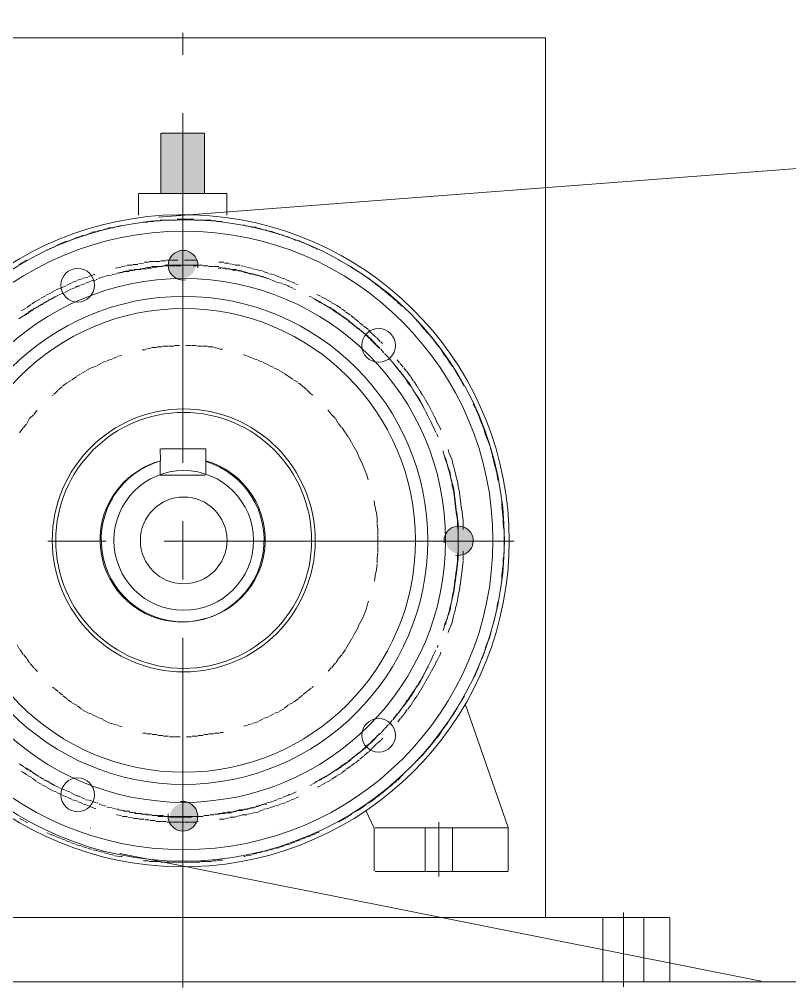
# Model space of a CAD drawing. Header units: millimetres. Extents: x 163705 to 1616509, y 81827 to 302547.
# Drawn here: x 1445490 to 1445910, y 143370 to 143897 of the extents above; entities that cross this region are included whole.
import ezdxf

# ---------------------------------------------------------------- set-up
doc = ezdxf.new("R2010")
doc.units = ezdxf.units.MM
doc.header["$LTSCALE"] = 10
doc.linetypes.add('CENTER2', pattern=[28.575, 19.05, -3.175, 3.175, -3.175])
doc.layers.add('1-中心线', color=1, linetype='CENTER2', lineweight=0)
doc.layers.add('1-设备轮廓', color=2, linetype='Continuous', lineweight=18)

# ---------------------------------------------------------------- blocks, each defined once
blk = doc.blocks.new('2PG64对辊机-侧视图')
for points in [[(2965.1, 742.59), (2965.1, 775.38), (2953.39, 775.38), (2953.39, 742.59), (2965.1, 742.59), (2977.2, 742.59), (2977.2, 775.38), (2965.1, 775.38), (2953.39, 775.38), (2953.39, 742.59)], [(2973.3, 703.55), (2973.3, 704.72), (2972.51, 706.68), (2971.34, 708.63), (2969.39, 710.19), (2967.44, 710.97), (2965.1, 711.36), (2963.14, 710.97), (2961.2, 710.19), (2959.24, 708.63), (2958.07, 706.68), (2957.29, 704.72), (2957.29, 703.55), (2958.46, 703.55), (2958.46, 701.61), (2959.24, 700.04), (2960.41, 698.48), (2961.97, 697.31), (2963.54, 696.53), (2965.1, 696.53), (2965.1, 695.36), (2967.44, 695.75), (2969.39, 696.53), (2970.95, 697.7), (2972.12, 699.26), (2972.9, 701.21)], [(2815.21, 561.48), (2814.04, 561.09), (2811.7, 560.7), (2809.75, 559.13), (2808.58, 557.57), (2807.41, 555.62), (2807.41, 553.28), (2807.41, 550.94), (2808.58, 548.99), (2809.75, 547.42), (2811.7, 546.25), (2814.04, 545.48), (2815.21, 545.48), (2815.21, 546.25), (2817.17, 546.65), (2818.72, 547.42), (2820.28, 548.59), (2821.07, 549.76), (2821.85, 551.72), (2822.24, 553.28), (2823.41, 553.28), (2823.02, 555.23), (2822.24, 557.19), (2821.07, 559.13), (2819.11, 560.3), (2817.17, 561.09)], [(2957.29, 403.4), (2957.29, 401.83), (2958.07, 399.89), (2959.24, 397.93), (2961.2, 396.37), (2963.14, 395.59), (2965.1, 395.2), (2967.44, 395.59), (2969.39, 396.37), (2971.34, 397.93), (2972.51, 399.89), (2973.3, 401.83), (2973.3, 403.4), (2972.12, 403.4), (2972.12, 404.96), (2971.34, 406.91), (2970.17, 408.08), (2968.61, 409.25), (2967.04, 410.03), (2965.1, 410.03), (2965.1, 411.2), (2963.14, 411.2), (2961.2, 410.03), (2959.63, 408.86), (2958.46, 407.3), (2957.68, 405.35)]]:
    blk.add_hatch(color=256).paths.add_polyline_path(points)
for points in [[(1565.2, 837.24), (2978.56, 729.51)], [(3162.8, 827.09), (2767.78, 827.09), (2767.78, 348.56)], [(2953.58, 742.78), (2953.58, 775.18), (2977, 775.18)], [(2977.39, 775.18), (2977.39, 742.78)], [(2989.1, 742.39), (2941.48, 742.39), (2941.48, 730.68)], [(2989.49, 742.39), (2989.49, 730.68)], [(2952.8, 727.95), (2950.07, 727.95)], [(2955.92, 727.95), (2953.19, 727.95)], [(2959.05, 727.95), (2956.31, 727.95)], [(2962.17, 728.34), (2959.44, 728.34)], [(2965.29, 728.34), (2962.56, 728.34)], [(2968.42, 728.34), (2965.68, 728.34)], [(2971.54, 727.95), (2968.8, 727.95)], [(2974.66, 727.95), (2971.93, 727.95)], [(2977.78, 727.95), (2975.05, 727.95)], [(2922.36, 722.88), (2919.61, 722.48)], [(2925.09, 723.66), (2922.73, 723.25)], [(2928.21, 724.05), (2925.47, 724.04)], [(2931.34, 724.83), (2928.59, 724.42)], [(2932.5, 725.22), (2931.7, 725.2)], [(2943.82, 726.78), (2943.82, 726.78)], [(2946.95, 727.17), (2944.21, 727.17)], [(2949.68, 727.56), (2947.33, 727.56)], [(2980.9, 727.56), (2978.17, 727.56)], [(2984.03, 727.17), (2981.29, 727.18)], [(2987.15, 726.78), (2984.42, 726.78)], [(2987.54, 726.78), (2987.54, 726.78)], [(2999.64, 724.83), (2998.84, 724.85)], [(3002.76, 724.05), (3000.02, 724.45)], [(3005.89, 723.66), (3003.15, 723.66)], [(3008.62, 722.88), (3006.26, 723.28)], [(3011.74, 722.1), (3009, 722.5)], [(2907.13, 718.2), (2904.76, 717.38)], [(2910.26, 719.37), (2907.5, 718.56)], [(2912.99, 720.14), (2910.63, 719.74)], [(2916.11, 721.31), (2913.35, 720.51)], [(2919.23, 722.1), (2916.49, 721.69)], [(3014.87, 721.31), (3012.12, 721.72)], [(3017.6, 720.14), (3015.22, 720.95)], [(3020.71, 719.37), (3017.98, 719.77)], [(3023.84, 718.2), (3021.08, 719)], [(3026.57, 717.02), (3024.2, 717.84)], [(2892.69, 712.34), (2891.48, 711.91)], [(2895.42, 713.51), (2893.05, 712.7)], [(2898.55, 715.07), (2895.77, 713.86)], [(2901.28, 716.24), (2898.91, 715.43)], [(2904.4, 717.02), (2901.66, 716.62)], [(3029.7, 716.24), (3026.95, 716.64)], [(3032.43, 715.07), (3030.05, 715.88)], [(3035.16, 713.51), (3032.76, 714.73)], [(3038.28, 712.34), (3035.52, 713.14)], [(3039.84, 711.56), (3038.63, 711.99)], [(2873.56, 702.19), (2871.15, 700.56)], [(2876.3, 703.75), (2873.9, 702.53)], [(2879.03, 705.31), (2876.64, 704.09)], [(2880.98, 706.48), (2879.36, 705.64)], [(2927.43, 701.41), (2924.68, 701.01)], [(2930.55, 702.19), (2927.81, 701.79)], [(2933.67, 702.97), (2930.93, 702.57)], [(2936.8, 703.36), (2934.06, 703.36)], [(2939.92, 704.14), (2937.18, 703.74)], [(2941.48, 701.41), (2938.74, 701.01)], [(2942.26, 701.41), (2939.53, 701.4)], [(2942.65, 704.53), (2940.3, 704.53)], [(2944.21, 701.8), (2941.87, 701.79)], [(2945.38, 702.19), (2942.64, 701.79)], [(2945.78, 704.93), (2943.04, 704.92)], [(2946.17, 701.8), (2944.61, 701.8)], [(2948.51, 702.58), (2945.77, 702.58)], [(2951.24, 702.58), (2948.9, 702.58)], [(2954.36, 702.97), (2951.63, 702.96)], [(2957.48, 703.36), (2954.75, 703.36)], [(2955.53, 703.36), (2975.05, 703.36)], [(2958.27, 706.1), (2957.48, 706.1)], [(2959.82, 702.97), (2957.48, 702.97)], [(2960.61, 703.36), (2957.88, 703.36)], [(2961.39, 706.1), (2958.65, 706.1)], [(2962.95, 703.36), (2960.21, 703.36)], [(2963.73, 703.36), (2961, 703.36)], [(2964.51, 706.1), (2961.78, 706.1)], [(2966.07, 703.36), (2963.34, 703.36)], [(2969.19, 702.97), (2966.46, 702.97)], [(2969.98, 703.36), (2967.25, 703.36)], [(2971.15, 706.1), (2968.02, 706.1)], [(2972.71, 702.97), (2969.59, 702.97)], [(2973.1, 703.36), (2970.36, 703.36)], [(2974.27, 706.1), (2971.54, 706.1)], [(2975.83, 702.97), (2973.1, 702.97)], [(2976.22, 702.97), (2973.48, 702.97)], [(2977.39, 705.7), (2974.65, 705.71)], [(2978.95, 702.58), (2976.22, 702.58)], [(2979.35, 702.58), (2976.61, 702.58)], [(2980.52, 705.31), (2977.78, 705.31)], [(2982.08, 702.19), (2979.34, 702.2)], [(2982.46, 702.58), (2979.73, 702.58)], [(2983.63, 705.31), (2980.9, 705.31)], [(2984.81, 701.8), (2982.46, 701.8)], [(2985.59, 702.19), (2982.85, 702.2)], [(2986.37, 704.93), (2984.02, 704.93)], [(2987.93, 701.41), (2985.19, 701.41)], [(2988.71, 701.41), (2985.97, 701.81)], [(2989.49, 704.14), (2986.75, 704.54)], [(2992.62, 703.75), (2989.88, 703.75)], [(2995.74, 703.36), (2993, 703.37)], [(2998.86, 702.58), (2996.11, 702.99)], [(3001.98, 701.8), (2999.24, 702.2)], [(3051.95, 705.31), (3050.33, 706.15)], [(3054.68, 703.75), (3052.28, 704.98)], [(2865.76, 697.12), (2863.34, 695.48)], [(2868.1, 698.67), (2866.09, 697.44)], [(2870.83, 700.24), (2868.44, 699.01)], [(2912.6, 696.73), (2909.84, 695.92)], [(2915.33, 697.9), (2912.96, 697.09)], [(2918.45, 698.67), (2915.71, 698.27)], [(2920.01, 696.33), (2917.25, 695.53)], [(2921.57, 699.85), (2918.82, 699.04)], [(2920.8, 696.73), (2919.99, 696.71)], [(2923.14, 697.12), (2920.39, 696.71)], [(2923.92, 697.5), (2921.17, 697.1)], [(2924.31, 700.63), (2921.95, 700.23)], [(2925.87, 697.9), (2923.51, 697.49)], [(2926.65, 698.29), (2924.3, 697.88)], [(2928.99, 698.67), (2926.25, 698.27)], [(2929.77, 699.07), (2927.03, 698.67)], [(2932.11, 699.46), (2929.37, 699.06)], [(2932.9, 699.85), (2930.15, 699.44)], [(2935.24, 700.24), (2932.49, 699.84)], [(2936.01, 700.63), (2933.27, 700.23)], [(2938.36, 700.63), (2935.63, 700.63)], [(2939.14, 701.02), (2936.4, 701.02)], [(2991.06, 701.02), (2988.32, 701.02)], [(2991.83, 701.02), (2989.1, 701.02)], [(2994.17, 700.24), (2991.43, 700.64)], [(2994.96, 700.63), (2992.22, 700.63)], [(2997.3, 699.85), (2994.56, 699.85)], [(2998.08, 699.85), (2995.34, 700.25)], [(3000.42, 699.07), (2997.68, 699.47)], [(2998.46, 699.47), (3001.2, 699.07), (3000.81, 699.07)], [(3003.93, 698.29), (3001.57, 698.69)], [(3007.06, 697.5), (3004.31, 697.91)], [(3010.18, 696.73), (3007.44, 697.13)], [(3011.35, 696.33), (3010.55, 696.35)], [(3014.08, 698.29), (3013.28, 698.31)], [(3016.81, 697.12), (3014.44, 697.93)], [(3019.94, 696.33), (3017.19, 696.73)], [(2857.95, 691.26), (2855.91, 689.61)], [(2860.68, 693.21), (2858.27, 691.58)], [(2863.03, 695.16), (2860.98, 693.51)], [(2904.01, 693.21), (2902.8, 692.78)], [(2906.74, 694.39), (2904.37, 693.57)], [(2908.3, 692.04), (2905.53, 690.83)], [(2909.47, 695.56), (2907.1, 694.74)], [(2908.7, 692.43), (2907.48, 692)], [(2911.04, 693.21), (2908.66, 692.4)], [(2914.16, 693.99), (2911.41, 693.59)], [(2916.89, 695.16), (2914.52, 694.35)], [(3012.52, 695.56), (3012.09, 695.59)], [(3015.25, 694.77), (3012.9, 695.18)], [(3018.38, 693.6), (3015.62, 694.41)], [(3021.11, 692.43), (3018.73, 693.24)], [(3022.67, 695.16), (3020.3, 695.97)], [(3024.23, 691.26), (3021.48, 692.06)], [(3023.84, 691.65), (3022.25, 692.07)], [(3025.79, 693.99), (3023.04, 694.79)], [(3026.97, 690.09), (3024.59, 690.9)], [(3028.52, 692.43), (3026.13, 693.65)], [(3031.25, 691.26), (3028.88, 692.07)], [(3034.38, 690.09), (3031.62, 690.89)], [(2853.27, 687.36), (2851.23, 685.71)], [(2855.61, 689.31), (2853.57, 687.66)], [(2889.96, 686.19), (2887.57, 684.97)], [(2892.3, 687.36), (2890.31, 686.53)], [(2895.03, 685.79), (2892.64, 684.57)], [(2896.59, 686.58), (2895.38, 686.14)], [(2905.18, 690.48), (2903.97, 690.05)], [(3029.7, 688.53), (3027.3, 689.75)], [(3032.82, 687.36), (3030.06, 688.16)], [(3035.55, 685.79), (3033.16, 687.02)], [(3037.11, 688.53), (3034.72, 689.75)], [(3035.94, 685.79), (3034.73, 686.23)], [(3039.84, 686.96), (3037.45, 688.19)], [(3042.58, 685.4), (3040.18, 686.63)], [(2846.24, 681.12), (2845.81, 681.07)], [(2848.58, 683.46), (2846.52, 681.39)], [(2850.93, 685.4), (2848.89, 683.75)], [(2881.76, 681.5), (2879.35, 679.87)], [(2884.49, 683.06), (2882.1, 681.84)], [(2886.06, 680.33), (2883.66, 679.11)], [(2886.83, 681.12), (2884.44, 679.89)], [(2887.23, 684.63), (2884.83, 683.4)], [(2888.79, 681.89), (2886.4, 680.67)], [(2889.57, 682.67), (2887.17, 681.45)], [(2891.52, 683.46), (2889.13, 682.23)], [(2892.3, 684.23), (2889.91, 683.01)], [(2893.86, 685.02), (2891.84, 683.78)], [(3038.28, 684.23), (3035.89, 685.45)], [(3038.68, 684.23), (3036.28, 685.45)], [(3041.01, 682.67), (3038.62, 683.9)], [(3041.41, 682.67), (3039.01, 683.9)], [(3043.75, 681.12), (3041.36, 682.34)], [(3044.14, 681.12), (3041.74, 682.34)], [(3045.31, 683.85), (3042.92, 685.07)], [(3046.48, 679.55), (3044.09, 680.77)], [(3046.87, 679.55), (3044.47, 680.77)], [(3047.65, 682.29), (3045.63, 683.52)], [(3050.38, 680.33), (3047.97, 681.96)], [(2873.95, 676.04), (2871.91, 674.38)], [(2876.69, 677.99), (2874.28, 676.36)], [(2878.25, 675.26), (2875.84, 673.62)], [(2879.03, 676.04), (2876.62, 674.4)], [(2879.03, 679.55), (2877.01, 678.31)], [(2880.59, 676.82), (2878.57, 675.58)], [(2881.37, 677.6), (2879.36, 676.37)], [(2883.32, 678.77), (2880.91, 677.14)], [(2884.1, 679.55), (2881.69, 677.92)], [(3048.82, 677.99), (3046.8, 679.23)], [(3049.6, 677.6), (3047.19, 679.23)], [(3051.55, 676.04), (3049.14, 677.67)], [(3051.95, 676.04), (3049.93, 677.27)], [(3050.72, 679.99), (3053.12, 678.77), (3053.23, 678.66)], [(3054.68, 674.09), (3052.26, 675.72)], [(2835.31, 670.18), (2833.61, 668.09)], [(2837.27, 672.52), (2835.57, 670.43)], [(2838.04, 672.92), (2837.61, 672.87)], [(2866.93, 670.18), (2864.51, 668.55)], [(2869.27, 672.13), (2867.23, 670.48)], [(2871.61, 670.18), (2869.2, 668.55)], [(2871.61, 674.09), (2869.57, 672.44)], [(2873.18, 671.35), (2871.14, 669.7)], [(2873.95, 672.13), (2871.91, 670.48)], [(2875.52, 673.31), (2873.47, 671.65)], [(2876.3, 674.09), (2874.25, 672.44)], [(2831.02, 665.5), (2829.32, 663.41)], [(2833.36, 667.84), (2831.3, 665.78)], [(2862.25, 665.89), (2860.2, 664.24)], [(2864.2, 668.23), (2862.49, 666.14)], [(2865.76, 665.5), (2863.69, 663.43)], [(2866.54, 666.28), (2864.5, 664.63)], [(2868.1, 667.45), (2866.06, 665.8)], [(2868.88, 668.23), (2866.84, 666.58)], [(2870.83, 669.4), (2868.42, 667.77)], [(2827.12, 660.42), (2825.41, 658.33)], [(2829.07, 663.16), (2827.35, 660.65)], [(2857.56, 661.59), (2856.67, 660.7)], [(2859.91, 663.94), (2857.84, 661.87)], [(2859.91, 660.04), (2857.84, 657.97)], [(2861.47, 661.21), (2859.4, 659.14)], [(2861.85, 661.99), (2860.18, 660.31)], [(2863.42, 663.16), (2861.74, 661.48)], [(2864.2, 664.32), (2862.13, 662.26)], [(2954.36, 659.25), (2952.01, 659.25)], [(2957.48, 659.25), (2954.75, 659.25)], [(2960.61, 659.65), (2957.87, 659.64)], [(2963.73, 659.65), (2961, 659.65)], [(2969.98, 659.65), (2967.25, 659.65)], [(2973.1, 659.25), (2970.36, 659.26)], [(2976.22, 659.25), (2973.49, 659.25)], [(2823.6, 655.35), (2821.9, 653.26)], [(2825.16, 658.08), (2823.8, 655.55)], [(2855.61, 655.35), (2853.55, 653.28)], [(2857.56, 657.69), (2855.86, 655.6)], [(2859.12, 658.86), (2858.62, 658.36)], [(2932.5, 654.57), (2930.53, 654.16)], [(2945.38, 657.69), (2943.82, 657.69)], [(2948.51, 658.48), (2945.76, 658.07)], [(2951.63, 658.86), (2948.9, 658.86)], [(2979.35, 658.86), (2976.61, 658.86)], [(2982.46, 658.48), (2979.73, 658.48)], [(2985.59, 657.69), (2982.84, 658.1)], [(2987.54, 657.31), (2985.97, 657.31)], [(3000.81, 653.79), (2998.84, 654.2)], [(2820.09, 650.28), (2818.39, 648.19)], [(2821.66, 653.01), (2820.28, 650.47)], [(2847.02, 649.88), (2845.32, 647.79)], [(2848.58, 651.84), (2847.27, 650.13)], [(2850.54, 649.88), (2848.81, 647.38)], [(2851.31, 650.67), (2849.62, 648.58)], [(2850.93, 649.88), (2850.93, 649.88)], [(2853.27, 653.01), (2851.57, 650.92)], [(2918.45, 648.71), (2916.08, 647.9)], [(2921.57, 650.28), (2918.8, 649.06)], [(2924.31, 651.45), (2921.93, 650.64)], [(2927.43, 652.62), (2924.68, 651.82)], [(2930.17, 653.79), (2927.79, 652.98)], [(3003.54, 652.62), (3001.17, 653.43)], [(3006.67, 651.45), (3003.91, 652.25)], [(3009.4, 650.28), (3007.03, 651.09)], [(3012.13, 648.71), (3009.74, 649.94)], [(2816.58, 645.2), (2815.21, 642.66)], [(2818.14, 647.94), (2816.77, 645.39)], [(2843.12, 645.2), (2841.39, 642.7)], [(2845.07, 647.54), (2843.37, 645.45)], [(2845.47, 643.64), (2843.73, 641.13)], [(2846.64, 644.81), (2844.93, 642.72)], [(2847.41, 645.98), (2845.71, 643.89)], [(2848.58, 647.15), (2846.88, 645.06)], [(2849.37, 648.32), (2847.66, 646.23)], [(2910.26, 644.42), (2908.24, 643.19)], [(2912.99, 645.98), (2910.59, 644.76)], [(2915.72, 647.54), (2913.32, 646.32)], [(3015.25, 647.54), (3012.5, 648.35)], [(3017.98, 645.98), (3015.59, 647.2)], [(3020.71, 644.42), (3018.32, 645.64)], [(3023.06, 642.86), (3021.04, 644.1)], [(2813.46, 639.74), (2812.11, 637.61)], [(2815.02, 642.47), (2813.65, 639.93)], [(2839.61, 640.13), (2837.89, 637.62)], [(2841.17, 642.47), (2839.83, 640.34)], [(2841.56, 638.57), (2840.19, 636.03)], [(2843.12, 639.74), (2841.42, 637.65)], [(2843.51, 640.91), (2841.81, 638.82)], [(2844.68, 642.47), (2843.31, 639.93)], [(2902.45, 639.35), (2900.41, 637.7)], [(2905.18, 640.91), (2902.79, 639.69)], [(2907.91, 642.86), (2905.5, 641.23)], [(3025.79, 640.91), (3023.38, 642.54)], [(3028.52, 639.35), (3026.13, 640.57)], [(3030.87, 637.4), (3028.83, 639.05)], [(2836.1, 634.67), (2834.75, 632.54)], [(2837.66, 637.4), (2836.29, 634.86)], [(2838.44, 633.1), (2836.71, 630.6)], [(2839.61, 634.67), (2837.89, 632.16)], [(2840, 635.84), (2838.63, 633.29)], [(2841.17, 637.4), (2839.8, 634.86)], [(2895.42, 633.1), (2894.58, 632.65)], [(2897.76, 635.44), (2895.7, 633.38)], [(2900.11, 637.4), (2898.06, 635.74)], [(3033.21, 635.44), (3031.17, 637.09)], [(3035.55, 633.1), (3033.48, 635.17)], [(2807.21, 627.64), (2806.24, 625.89)], [(2832.97, 629.59), (2831.61, 627.05)], [(2834.53, 632.32), (2833.17, 629.78)], [(2834.93, 627.64), (2833.91, 625.06)], [(2836.1, 629.2), (2834.72, 626.66)], [(2836.48, 630.37), (2835.12, 627.83)], [(2837.66, 631.93), (2836.29, 629.39)], [(3036.72, 632.32), (3035.87, 632.78)], [(2804.86, 622.96), (2803.85, 620.38)], [(2806.04, 625.69), (2805.02, 623.11)], [(2829.85, 624.13), (2828.46, 621.17)], [(2831.41, 626.86), (2830.04, 624.32)], [(2832.97, 623.73), (2831.95, 621.16)], [(2833.75, 624.9), (2832.38, 622.37)], [(2834.53, 626.47), (2833.17, 623.93)], [(2886.45, 624.51), (2884.74, 622.42)], [(3046.48, 622.17), (3044.78, 624.26)], [(2802.53, 617.1), (2801.51, 614.52)], [(2803.7, 620.23), (2802.67, 617.24)], [(2827.12, 618.27), (2825.75, 615.73)], [(2828.29, 621), (2827.27, 618.42)], [(2830.24, 618.27), (2829.22, 615.69)], [(2831.8, 621), (2830.44, 618.46)], [(2832.19, 622.17), (2832.19, 622.17)], [(2880.59, 617.1), (2878.89, 615.01)], [(2882.15, 619.83), (2880.79, 617.29)], [(2884.49, 622.17), (2882.43, 620.11)], [(3048.82, 619.83), (3046.75, 621.9)], [(3050.38, 617.1), (3049.01, 619.64)], [(2801.36, 614.37), (2800.67, 611.34)], [(2825.56, 615.54), (2824.92, 613.73)], [(2827.5, 612.42), (2827.62, 612.3)], [(2829.07, 615.54), (2827.68, 612.59)], [(2876.69, 612.03), (2875.35, 609.9)], [(2878.64, 614.76), (2876.91, 612.25)], [(3052.33, 614.76), (3050.63, 616.85)], [(3054.29, 612.03), (3052.56, 614.53)], [(2799.4, 608.51), (2798.37, 605.53)], [(2800.58, 611.24), (2799.56, 608.67)], [(2826.73, 610.86), (2826.46, 609.81)], [(2827.12, 611.63), (2826.9, 611.03)], [(2873.56, 606.95), (2872.2, 604.41)], [(2875.12, 609.69), (2873.76, 607.14)], [(2797.45, 602.66), (2796.77, 599.63)], [(2798.23, 605.39), (2797.56, 602.77)], [(2820.87, 603.05), (2820.21, 600.83)], [(2823.6, 602.26), (2823.31, 600.8)], [(2870.44, 601.49), (2869.43, 598.91)], [(2872.01, 604.22), (2870.63, 601.68)], [(2795.89, 596.42), (2795.2, 593.38)], [(2796.67, 599.53), (2795.98, 596.51)], [(2818.92, 597.97), (2818.24, 594.94)], [(2820.09, 600.7), (2819.08, 598.12)], [(2821.66, 596.42), (2820.97, 593.38)], [(2822.43, 597.97), (2821.4, 594.99)], [(2822.43, 598.76), (2821.78, 596.54)], [(2823.21, 600.7), (2822.54, 598.08)], [(2869.27, 598.76), (2867.88, 595.8)], [(2977.78, 596.42), (2977.78, 589.39)], [(2795.11, 593.29), (2794.44, 590.67)], [(2817.36, 591.73), (2816.68, 589.1)], [(2818.14, 594.85), (2817.45, 591.82)], [(2820.48, 591.73), (2819.81, 589.1)], [(2820.87, 593.29), (2819.84, 590.3)], [(2821.26, 594.85), (2820.58, 591.82)], [(2866.54, 592.9), (2865.5, 589.91)], [(2867.71, 595.63), (2866.7, 593.05)], [(2793.94, 587.43), (2793.64, 585.97)], [(2794.33, 590.56), (2793.99, 587.48)], [(2815.8, 585.88), (2815.46, 582.8)], [(2816.58, 588.99), (2815.89, 585.97)], [(2818.92, 585.88), (2818.58, 582.8)], [(2819.31, 587.05), (2818.64, 584.42)], [(2819.7, 588.99), (2819.01, 585.97)], [(2819.7, 590.16), (2819.36, 587.09)], [(2864.59, 587.05), (2864.38, 586.44)], [(2865.37, 589.78), (2864.69, 587.15)], [(2977.78, 588.99), (2953.19, 588.99)], [(2815.41, 582.75), (2814.72, 579.73)], [(2817.75, 581.19), (2817.41, 578.12)], [(2818.53, 584.31), (2817.84, 581.28)], [(2818.53, 582.75), (2817.84, 579.73)], [(2791.59, 572.21), (2791.59, 574.95), (2791.71, 574.83)], [(2814.23, 576.51), (2813.9, 573.43)], [(2814.63, 579.62), (2814.28, 576.56)], [(2816.97, 574.95), (2816.63, 571.87)], [(2817.36, 578.07), (2817.01, 574.99)], [(2817.36, 576.51), (2817.01, 573.43)], [(2817.75, 579.62), (2817.41, 576.56)], [(2861.08, 574.95), (2860.73, 571.87)], [(2861.08, 575.34), (2861.08, 575.34)], [(2791.59, 571.82), (2791.26, 568.75)], [(2813.46, 570.26), (2813.11, 567.19)], [(2813.85, 573.38), (2813.5, 570.31)], [(2816.58, 571.82), (2816.24, 568.75)], [(2816.58, 570.26), (2816.24, 567.19)], [(2816.97, 573.38), (2816.63, 570.31)], [(2860.68, 571.82), (2860, 568.79)], [(2790.82, 565.58), (2790.82, 562.84)], [(2791.21, 568.7), (2790.86, 565.62)], [(2813.06, 567.14), (2812.72, 564.06)], [(2815.8, 565.58), (2815.46, 562.5)], [(2816.19, 568.7), (2815.84, 565.62)], [(2816.19, 567.14), (2815.84, 564.06)], [(2859.51, 565.58), (2859.51, 562.84)], [(2859.91, 568.7), (2859.56, 565.62)], [(2790.42, 559.33), (2790.42, 556.6)], [(2790.82, 562.45), (2790.47, 559.38)], [(2812.67, 564.01), (2812.67, 561.28)], [(2812.67, 560.89), (2812.67, 559.33)], [(2815.41, 563.24), (2815.41, 543.72), (2815.75, 540.64)], [(2815.41, 562.45), (2815.41, 559.72)], [(2815.41, 559.33), (2815.41, 556.6)], [(2815.8, 560.89), (2815.47, 558.62)], [(2815.8, 564.01), (2815.8, 561.28)], [(2859.12, 559.33), (2859.12, 556.6)], [(2859.51, 562.45), (2859.17, 559.38)], [(2790.42, 556.21), (2790.42, 553.48)], [(2815.41, 556.21), (2815.41, 553.48)], [(2859.12, 556.21), (2859.12, 553.48)], [(2790.42, 553.08), (2790.42, 550.35)], [(2790.42, 549.97), (2790.42, 547.23)], [(2815.41, 553.08), (2815.41, 550.35)], [(2815.41, 549.97), (2815.41, 547.23)], [(2859.12, 553.08), (2859.12, 550.35)], [(2859.12, 549.97), (2859.12, 547.23)], [(2790.42, 546.84), (2790.77, 543.77)], [(2790.82, 543.72), (2790.82, 540.99)], [(2812.67, 547.62), (2812.67, 545.67)], [(2812.67, 545.28), (2812.67, 542.54)], [(2815.41, 547.62), (2815.74, 545.35)], [(2815.41, 546.84), (2815.41, 544.11)], [(2815.8, 545.28), (2815.8, 542.54)], [(2859.12, 546.84), (2859.47, 543.77)], [(2859.51, 543.72), (2859.51, 540.99)], [(2790.82, 540.6), (2791.16, 537.52)], [(2812.67, 542.16), (2813.02, 539.08)], [(2813.06, 539.03), (2813.41, 535.96)], [(2815.8, 542.16), (2816.14, 539.08)], [(2815.8, 540.6), (2816.14, 537.52)], [(2816.19, 539.03), (2816.53, 535.96)], [(2859.51, 540.6), (2859.86, 537.52)], [(2791.21, 537.47), (2791.55, 534.4)], [(2791.59, 534.35), (2791.59, 531.62)], [(2813.46, 535.91), (2813.8, 532.84)], [(2813.85, 532.79), (2814.19, 529.71)], [(2816.19, 537.47), (2816.53, 534.4)], [(2816.58, 535.91), (2816.92, 532.84)], [(2816.58, 534.35), (2816.92, 531.28)], [(2816.97, 532.79), (2817.31, 529.71)], [(2859.91, 537.47), (2860.59, 534.45)], [(2860.68, 534.35), (2861.03, 531.28)], [(2791.59, 531.23), (2791.71, 531.11)], [(2814.23, 529.67), (2814.58, 526.59)], [(2816.97, 531.23), (2817.31, 528.15)], [(2817.36, 529.67), (2817.7, 526.59)], [(2817.36, 528.1), (2817.7, 525.43)], [(2861.08, 531.23), (2861.08, 531.23)], [(2814.63, 526.54), (2815.31, 523.52)], [(2815.41, 523.42), (2815.74, 520.75)], [(2817.75, 526.54), (2818.44, 523.52)], [(2817.75, 525.37), (2818.44, 522.35)], [(2818.53, 523.42), (2818.87, 520.75)], [(2818.53, 522.25), (2819.21, 519.22)], [(2793.55, 520.3), (2793.82, 519.25)], [(2793.94, 519.13), (2794.28, 516.05)], [(2815.8, 520.69), (2816.48, 517.66)], [(2816.58, 517.56), (2817.27, 514.54)], [(2818.92, 520.69), (2819.61, 517.66)], [(2819.31, 519.13), (2819.65, 516.05)], [(2819.7, 517.56), (2820.38, 514.54)], [(2864.2, 520.3), (2864.41, 519.69)], [(2864.59, 519.52), (2865.27, 516.49)], [(2794.33, 516), (2795.01, 512.98)], [(2795.11, 512.89), (2795.8, 509.85)], [(2817.36, 514.45), (2818.04, 511.41)], [(2819.7, 516), (2820.74, 513.02)], [(2820.48, 514.45), (2821.17, 511.41)], [(2820.87, 512.89), (2821.55, 510.26)], [(2865.37, 516.39), (2866.4, 513.41)], [(2866.54, 513.27), (2867.56, 510.69)], [(2795.89, 509.76), (2796.57, 507.14)], [(2796.67, 507.03), (2797.36, 504)], [(2818.14, 511.32), (2818.82, 508.29)], [(2818.92, 508.2), (2819.94, 505.62)], [(2821.26, 511.32), (2822.28, 508.74)], [(2821.66, 510.15), (2822.32, 507.53)], [(2822.43, 508.59), (2823.12, 505.56)], [(2867.71, 510.54), (2869.08, 508)], [(2869.27, 507.81), (2870.29, 505.23)], [(2797.45, 503.91), (2798.14, 500.88)], [(2820.09, 505.46), (2820.75, 503.25)], [(2823.21, 505.46), (2823.48, 504.42)], [(2870.44, 505.08), (2871.81, 502.54)], [(2872.01, 502.35), (2873.37, 499.8)], [(2798.23, 500.78), (2799.25, 498.2)], [(2799.4, 498.05), (2800.44, 495.07)], [(2826.34, 496.49), (2826.61, 495.44)], [(2873.56, 499.61), (2874.93, 497.07)], [(2875.12, 496.88), (2876.5, 494.34)], [(3054.29, 494.15), (3055.65, 496.68)], [(2800.58, 494.92), (2801.26, 491.9)], [(2801.36, 491.81), (2802.37, 489.23)], [(2824.77, 492.58), (2825.41, 490.78)], [(2825.56, 490.63), (2826.92, 488.1)], [(2826.73, 495.32), (2826.84, 495.2)], [(2828.88, 491.22), (2827.5, 493.75), (2827.62, 493.65)], [(2829.07, 491.02), (2830.1, 488.04)], [(2876.69, 494.15), (2878.41, 491.64)], [(2878.64, 491.42), (2880.34, 489.32)], [(3050.38, 489.08), (3052.08, 491.17)], [(3052.33, 491.42), (3054.06, 493.92)], [(2802.53, 489.08), (2803.54, 486.5)], [(2803.7, 486.34), (2804.73, 483.36)], [(2827.12, 487.9), (2828.14, 485.33)], [(2828.29, 485.17), (2829.65, 482.63)], [(2830.24, 487.9), (2831.61, 485.36)], [(2831.8, 485.17), (2832.82, 482.59)], [(2880.59, 489.08), (2881.93, 486.95)], [(2882.15, 486.73), (2884.24, 484.25)], [(3046.48, 484), (3048.57, 486.48)], [(3048.82, 486.73), (3050.16, 488.85)], [(2804.86, 483.22), (2805.89, 480.64)], [(2806.04, 480.48), (2807.01, 478.74)], [(2829.85, 482.44), (2831.22, 479.9)], [(2831.8, 484.39), (2831.92, 484.28)], [(2832.19, 484), (2833.56, 481.46)], [(2832.97, 482.44), (2834.34, 479.9)], [(2833.75, 481.27), (2834.77, 478.69)], [(2884.49, 484), (2886.17, 482.32)], [(3044.52, 482.05), (3046.21, 483.72)], [(2831.41, 479.71), (2832.78, 477.16)], [(2832.97, 476.97), (2834.34, 474.43)], [(2834.53, 479.71), (2835.9, 477.16)], [(2834.93, 478.54), (2836.29, 475.99)], [(2836.1, 476.97), (2837.46, 474.43)], [(2836.48, 475.8), (2838.21, 473.3)], [(2834.53, 474.24), (2835.9, 471.7)], [(2836.1, 471.51), (2837.46, 468.97)], [(2837.66, 474.24), (2839.38, 471.73)], [(2838.44, 473.07), (2839.8, 470.53)], [(2839.61, 471.51), (2840.95, 469.38)], [(2840, 470.34), (2841.34, 468.21)], [(2894.25, 473.85), (2895.1, 473.39)], [(2895.42, 473.07), (2897.47, 471.42)], [(2897.76, 471.12), (2899.81, 469.47)], [(3030.87, 469.17), (3032.91, 470.82)], [(3033.21, 471.12), (3035.25, 472.77)], [(3035.55, 473.07), (3036.4, 473.53)], [(2811.5, 464.48), (2788.21, 397.08)], [(2811.89, 468.78), (2813.24, 466.65)], [(2813.46, 466.44), (2814.82, 463.89)], [(2837.66, 468.78), (2839.36, 466.68)], [(2839.61, 466.44), (2840.98, 463.89)], [(2841.17, 469.17), (2842.89, 466.66)], [(2841.56, 468), (2843.28, 465.49)], [(2843.12, 466.44), (2844.47, 464.31)], [(2843.51, 465.27), (2845.21, 463.17)], [(2844.68, 464.09), (2846.41, 461.59)], [(2900.11, 469.17), (2902.15, 467.51)], [(2902.45, 467.21), (2904.86, 465.58)], [(2905.18, 465.27), (2907.58, 464.04)], [(3023.06, 463.7), (3025.46, 464.92)], [(3025.79, 465.27), (3028.21, 466.9)], [(3028.52, 467.21), (3030.56, 468.87)], [(2815.02, 463.7), (2816.38, 461.16)], [(2816.58, 460.97), (2817.92, 458.84)], [(2841.17, 463.7), (2842.87, 461.61)], [(2843.12, 461.36), (2844.85, 458.86)], [(2845.47, 462.92), (2847.19, 460.42)], [(2846.64, 461.36), (2848.33, 459.27)], [(2847.41, 460.19), (2849.12, 458.1)], [(2848.58, 459.02), (2850.29, 456.92)], [(2907.91, 463.7), (2909.96, 462.05)], [(2910.26, 461.75), (2912.65, 460.53)], [(2912.99, 460.19), (2915.37, 459.37)], [(2915.72, 459.02), (2918.12, 457.79)], [(3015.25, 459.02), (3017.63, 459.83)], [(3017.98, 460.19), (3020.38, 461.41)], [(3020.71, 461.75), (3022.76, 463.41)], [(2818.14, 458.63), (2819.87, 456.12)], [(2820.09, 455.9), (2821.46, 453.35)], [(2845.07, 458.63), (2846.77, 456.54)], [(2847.02, 456.29), (2848.34, 454.58)], [(2849.37, 457.84), (2851.07, 455.75)], [(2850.54, 456.67), (2850.65, 456.56)], [(2851.31, 455.5), (2853.02, 453.41)], [(2918.45, 457.46), (2921.21, 456.65)], [(2921.57, 456.29), (2923.97, 455.06)], [(2924.31, 454.73), (2927.06, 453.92)], [(2927.43, 453.55), (2929.79, 453.15)], [(3003.54, 453.55), (3006.3, 454.36)], [(3006.67, 454.73), (3009.06, 455.95)], [(3009.4, 456.29), (3011.77, 457.1)], [(3012.13, 457.46), (3014.9, 458.67)], [(2821.66, 453.16), (2823.35, 451.07)], [(2823.6, 450.82), (2824.97, 448.28)], [(2853.27, 453.16), (2855.34, 451.1)], [(2855.61, 450.82), (2857.31, 448.73)], [(2857.56, 448.48), (2859.61, 446.83)], [(2930.17, 452.77), (2932.13, 452.36)], [(2943.44, 448.87), (2945, 448.86)], [(2945.38, 448.48), (2948.12, 448.48)], [(2985.59, 448.48), (2987.15, 448.49)], [(2998.47, 451.99), (3000.44, 452.41)], [(3000.81, 452.77), (3003.17, 453.18)], [(2825.16, 448.09), (2826.86, 446)], [(2827.12, 445.75), (2828.82, 443.65)], [(2829.07, 443.4), (2830.77, 441.31)], [(2856.39, 445.75), (2857.28, 444.85)], [(2857.56, 444.57), (2859.61, 442.92)], [(2858.34, 448.09), (2858.85, 447.58)], [(2859.12, 447.31), (2861.19, 445.24)], [(2859.91, 446.53), (2861.6, 444.44)], [(2861.47, 444.97), (2863.14, 443.29)], [(2861.85, 444.19), (2863.89, 442.53)], [(2863.42, 443.01), (2865.46, 441.36)], [(2948.51, 448.09), (2951.25, 448.09)], [(2951.63, 447.7), (2953.98, 447.69)], [(2954.36, 447.31), (2957.1, 447.3)], [(2957.48, 446.92), (2960.22, 446.92)], [(2960.61, 446.53), (2963.34, 446.53)], [(2966.85, 446.53), (2969.59, 446.53)], [(2969.98, 446.53), (2972.71, 446.53)], [(2973.1, 446.92), (2975.83, 446.92)], [(2976.22, 447.31), (2978.96, 447.31)], [(2979.35, 447.7), (2982.08, 447.7)], [(2982.46, 448.09), (2985.2, 448.09)], [(2831.02, 441.06), (2833.11, 438.58)], [(2833.36, 438.33), (2835.06, 436.24)], [(2859.91, 442.63), (2861.97, 440.56)], [(2862.25, 440.28), (2863.92, 438.6)], [(2864.2, 442.23), (2866.27, 440.17)], [(2864.2, 438.33), (2866.63, 436.28)], [(2865.76, 441.06), (2867.82, 439)], [(2866.54, 439.89), (2868.58, 438.24)], [(2868.1, 438.72), (2870.52, 437.09)], [(2868.88, 437.94), (2871.29, 436.3)], [(2835.31, 435.99), (2836.99, 434.31)], [(2837.27, 434.03), (2837.77, 433.53)], [(2866.93, 435.99), (2868.97, 434.34)], [(2869.27, 434.03), (2871.32, 432.39)], [(2870.83, 436.77), (2872.88, 435.12)], [(2871.61, 435.99), (2873.66, 434.34)], [(2873.18, 434.82), (2875.22, 433.16)], [(2873.95, 434.03), (2876, 432.39)], [(2875.52, 432.86), (2877.91, 431.64)], [(2871.61, 432.09), (2873.63, 430.85)], [(2873.95, 430.52), (2876.37, 428.89)], [(2876.3, 432.09), (2878.71, 430.45)], [(2876.69, 428.57), (2878.73, 426.92)], [(2878.25, 431.3), (2880.29, 429.65)], [(2879.03, 430.13), (2881.04, 428.9)], [(2880.59, 429.35), (2883.01, 427.72)], [(2881.37, 428.57), (2883.77, 427.35)], [(2883.32, 427.4), (2885.71, 426.18)], [(3046.48, 426.62), (3048.52, 428.27)], [(3046.87, 427.01), (3049.27, 428.24)], [(3048.82, 428.57), (3051.21, 429.8)], [(3049.6, 428.57), (3051.62, 429.81)], [(3050.38, 425.84), (3052.79, 427.47)], [(3051.95, 430.13), (3054.36, 431.77)], [(3053.12, 427.79), (3053.23, 427.68)], [(2845.47, 425.45), (2845.9, 425.41)], [(2846.24, 425.06), (2848.31, 422.99)], [(2848.58, 422.72), (2850.62, 421.07)], [(2879.03, 426.62), (2881.42, 425.4)], [(2881.76, 425.06), (2884.18, 423.42)], [(2884.1, 427.01), (2886.52, 425.38)], [(2884.49, 423.11), (2886.89, 421.88)], [(2886.06, 425.84), (2888.45, 424.61)], [(2886.83, 425.06), (2889.23, 423.84)], [(2888.79, 424.28), (2891.18, 423.06)], [(2889.57, 423.5), (2891.96, 422.27)], [(2891.52, 422.72), (2893.51, 421.9)], [(2892.3, 421.94), (2894.69, 420.71)], [(3038.28, 421.94), (3040.67, 423.16)], [(3038.68, 421.94), (3041.07, 423.16)], [(3041.01, 423.5), (3043.41, 424.72)], [(3041.41, 423.5), (3043.8, 424.72)], [(3042.58, 420.76), (3044.97, 421.99)], [(3043.75, 425.06), (3046.14, 426.28)], [(3044.14, 425.06), (3046.55, 426.69)], [(3045.31, 422.33), (3047.35, 423.98)], [(3047.65, 424.28), (3050.04, 425.5)], [(2850.93, 420.76), (2852.97, 419.11)], [(2853.27, 418.82), (2855.31, 417.16)], [(2855.61, 416.86), (2857.65, 415.21)], [(2887.23, 421.55), (2889.62, 420.33)], [(2889.96, 419.99), (2891.95, 419.16)], [(2895.03, 420.38), (2896.25, 419.94)], [(3026.97, 416.47), (3029.34, 417.29)], [(3029.7, 417.65), (3032.45, 418.45)], [(3032.82, 418.82), (3035.21, 420.04)], [(3034.38, 419.59), (3035.59, 420.02)], [(3034.38, 416.47), (3036.75, 417.29)], [(3035.55, 420.38), (3037.94, 421.6)], [(3035.94, 420.38), (3038.33, 421.6)], [(3037.11, 417.65), (3039.5, 418.87)], [(3039.84, 419.2), (3042.24, 420.43)], [(2857.95, 414.91), (2860.37, 413.28)], [(2860.68, 412.96), (2862.73, 411.31)], [(2902.45, 413.74), (2903.66, 413.31)], [(2903.62, 416.47), (2904.83, 416.04)], [(2904.01, 412.96), (2906.38, 412.15)], [(2905.18, 415.69), (2907.94, 414.89)], [(2906.74, 411.79), (2909.11, 410.98)], [(2907.13, 414.91), (2908.35, 414.48)], [(2908.3, 414.52), (2910.68, 413.71)], [(2911.04, 413.35), (2913.79, 412.54)], [(2914.16, 412.18), (2916.53, 411.37)], [(3012.52, 410.62), (3014.9, 411.43)], [(3015.25, 411.79), (3018, 412.19)], [(3018.38, 412.57), (3020.75, 413.38)], [(3021.11, 413.74), (3023.87, 414.55)], [(3021.89, 414.13), (3023.48, 414.55)], [(3022.67, 411.4), (3025.43, 412.21)], [(3024.23, 414.91), (3026.63, 416.14)], [(3025.79, 412.57), (3028.17, 413.38)], [(3028.52, 413.74), (3030.9, 414.55)], [(3031.25, 414.91), (3034.03, 416.12)], [(2865.76, 406.32), (2861.25, 397.13)], [(2863.03, 411.01), (2865.42, 409.79)], [(2865.76, 409.45), (2867.8, 407.8)], [(2868.1, 407.49), (2870.5, 406.27)], [(2909.47, 410.62), (2912.23, 409.81)], [(2912.6, 409.45), (2914.96, 409.04)], [(2915.33, 408.66), (2918.09, 407.86)], [(2916.89, 411.01), (2919.63, 410.6)], [(2918.45, 407.49), (2921.2, 407.09)], [(2919.63, 409.84), (2920.4, 409.84)], [(2920.01, 410.22), (2922.77, 409.42)], [(2920.8, 409.84), (2923.55, 409.03)], [(2921.57, 406.72), (2923.95, 405.9)], [(2923.14, 409.05), (2925.5, 408.65)], [(2923.92, 408.66), (2926.27, 408.26)], [(2925.87, 408.28), (2928.61, 407.87)], [(2926.65, 407.88), (2929.4, 407.49)], [(2928.99, 407.49), (2931.73, 407.09)], [(2929.77, 407.11), (2932.52, 406.7)], [(2932.11, 406.72), (2934.85, 406.71)], [(2932.9, 406.32), (2935.63, 406.32)], [(2935.24, 406.32), (2937.98, 405.92)], [(2997.3, 406.32), (3000.04, 406.73)], [(2998.08, 406.32), (3000.82, 406.73)], [(3000.42, 407.11), (3000.85, 407.15)], [(3001.2, 407.11), (3003.56, 407.51)], [(3003.93, 407.88), (3006.68, 408.28)], [(3007.06, 408.66), (3009.82, 409.47)], [(3010.18, 409.84), (3010.96, 409.84)], [(3011.74, 410.62), (3012.13, 410.62)], [(3012.91, 407.49), (3013.71, 407.52)], [(3014.08, 407.88), (3016.45, 408.7)], [(3016.81, 409.05), (3019.57, 409.86)], [(3019.94, 410.22), (3022.31, 411.04)], [(2870.83, 405.93), (2873.23, 404.71)], [(2873.56, 404.38), (2875.98, 402.74)], [(2876.3, 402.42), (2878.69, 401.2)], [(2879.03, 400.86), (2880.65, 400.02)], [(2924.31, 405.55), (2927.05, 405.14)], [(2927.43, 404.76), (2930.17, 404.36)], [(2930.55, 403.98), (2933.29, 403.98)], [(2933.67, 403.59), (2936.42, 403.19)], [(2936.01, 405.93), (2938.76, 405.53)], [(2936.8, 402.81), (2939.53, 402.81)], [(2938.36, 405.55), (2941.09, 405.54)], [(2939.14, 405.15), (2941.88, 405.15)], [(2939.92, 402.42), (2942.28, 402.01)], [(2941.48, 405.15), (2943.83, 405.15)], [(2942.26, 404.76), (2945, 404.76)], [(2942.65, 401.64), (2945.39, 401.64)], [(2944.21, 404.76), (2945.79, 404.76)], [(2945.38, 404.38), (2948.12, 404.37)], [(2948.51, 403.98), (2950.85, 403.98)], [(2951.24, 403.59), (2953.98, 403.59)], [(2954.36, 403.2), (2957.09, 403.2), (2959.44, 403.2)], [(2972.71, 403.2), (2975.44, 403.2), (2955.92, 403.2)], [(2957.48, 403.2), (2960.22, 403.2)], [(2959.82, 403.2), (2962.56, 403.2)], [(2960.61, 402.81), (2963.34, 402.81)], [(2962.95, 403.2), (2965.68, 403.2)], [(2963.73, 402.81), (2966.46, 402.81)], [(2966.07, 403.2), (2968.8, 403.2)], [(2966.85, 402.81), (2969.59, 402.81)], [(2969.19, 403.2), (2972.32, 403.2)], [(2969.98, 402.81), (2972.71, 402.82)], [(2973.1, 403.2), (2975.83, 403.2)], [(2975.83, 403.59), (2978.56, 403.59)], [(2976.22, 403.2), (2978.96, 403.2)], [(2978.95, 403.59), (2981.69, 403.59)], [(2979.35, 403.59), (2982.08, 403.59)], [(2980.52, 400.86), (2983.25, 400.86)], [(2982.08, 403.98), (2984.42, 403.99)], [(2982.46, 403.98), (2985.2, 403.99)], [(2983.63, 401.25), (2985.98, 401.25)], [(2984.81, 404.38), (2987.54, 404.38)], [(2985.59, 404.38), (2988.33, 404.38)], [(2986.37, 401.64), (2989.1, 401.65)], [(2987.93, 404.76), (2990.67, 404.76)], [(2988.71, 404.76), (2991.44, 404.76)], [(2989.49, 402.03), (2992.23, 402.03)], [(2991.06, 405.15), (2993.79, 405.55)], [(2991.83, 405.15), (2994.58, 405.55)], [(2992.62, 402.42), (2995.36, 402.82)], [(2994.17, 405.93), (2996.91, 405.93)], [(2994.96, 405.93), (2997.69, 405.93)], [(2995.74, 403.2), (2998.47, 403.2)], [(2998.86, 403.59), (3001.6, 403.99)], [(3051.95, 400.86), (3054.34, 402.08)], [(2860.68, 396.95), (2788.08, 396.95), (2788.08, 373.54)], [(2818.53, 396.95), (2818.53, 373.54)], [(2825.94, 400.08), (2825.94, 370.41)], [(2833.36, 396.95), (2833.36, 373.54)], [(2861.08, 396.95), (2861.08, 373.54)], [(2914.94, 396.95), (2914.94, 396.95)], [(2957.09, 400.47), (2957.9, 400.45)], [(2958.27, 400.08), (2961, 400.08)], [(2961.39, 400.08), (2964.12, 400.08)], [(2964.51, 400.08), (2967.25, 400.08)], [(2967.63, 400.08), (2970.76, 400.08)], [(2971.15, 400.08), (2973.88, 400.08)], [(2974.27, 400.47), (2977, 400.47)], [(2977.39, 400.47), (2980.13, 400.47)], [(3015.64, 396.95), (3015.76, 396.84)], [(3049.99, 399.69), (3051.61, 400.52)], [(2891.13, 394.61), (2892.35, 394.18)], [(2892.69, 393.84), (2895.06, 393.02)], [(2895.42, 392.66), (2898.18, 391.86)], [(2898.55, 391.49), (2900.92, 390.68)], [(2901.28, 390.32), (2904.04, 389.52)], [(3029.7, 390.32), (3032.07, 391.13)], [(3032.43, 391.49), (3034.8, 392.31)], [(3035.16, 392.66), (3037.91, 393.47)], [(3038.28, 393.84), (3039.5, 394.27)], [(2904.4, 389.15), (2906.77, 388.34)], [(2907.13, 387.98), (2909.88, 387.58)], [(2910.26, 387.2), (2912.63, 386.39)], [(2912.99, 386.03), (2915.73, 385.62)], [(2916.11, 385.25), (2918.86, 384.85)], [(3014.87, 385.25), (3017.22, 385.65)], [(3017.6, 386.03), (3020.36, 386.83)], [(3020.71, 387.2), (3023.46, 387.6)], [(3023.84, 387.98), (3026.21, 388.79)], [(3026.57, 389.15), (3029.33, 389.96)], [(2999.64, 382.91), (2650.29, 313.42)], [(2919.23, 384.47), (2921.98, 384.06)], [(2922.36, 383.68), (2924.71, 383.28)], [(2925.09, 382.91), (2927.83, 382.51)], [(2928.21, 382.12), (2930.96, 381.72)], [(2931.34, 381.34), (2932.11, 381.34)], [(2998.47, 381.34), (2999.25, 381.34)], [(2999.64, 381.34), (3002.39, 381.74)], [(3002.76, 382.12), (3005.5, 382.53)], [(3005.89, 382.91), (3008.24, 383.31)], [(3008.62, 383.68), (3011.36, 384.09)], [(3011.74, 384.47), (3014.49, 384.87)], [(2943.44, 379.39), (2943.44, 379.39)], [(2943.82, 379.39), (2946.56, 379.39)], [(2946.95, 379), (2949.29, 379)], [(2949.68, 378.61), (2952.41, 378.61)], [(2952.8, 378.61), (2955.53, 378.61)], [(2955.92, 378.22), (2958.65, 378.22)], [(2959.05, 378.22), (2961.78, 378.22)], [(2962.17, 378.22), (2964.9, 378.22)], [(2965.29, 378.22), (2968.02, 378.22)], [(2968.42, 378.22), (2971.15, 378.22)], [(2971.54, 378.22), (2974.27, 378.22)], [(2974.66, 378.22), (2977.4, 378.22)], [(2977.78, 378.61), (2980.52, 378.61)], [(2980.9, 378.61), (2983.64, 378.61)], [(2984.03, 379), (2986.76, 379.01)], [(2987.15, 379.39), (2987.15, 379.39)], [(2788.08, 373.14), (2860.68, 373.14)], [(2700.26, 348.16), (3230.32, 348.16)], [(2714.32, 348.16), (2714.32, 313.42)], [(2736.56, 348.16), (2736.56, 313.42)], [(2700.07, 313.23), (2700.07, 347.97)], [(1878.63, 313.04), (3278.72, 313.04)], [(3230.72, 313.04), (2700.65, 313.04)]]:
    blk.add_lwpolyline(points)
for points in [[(2977.39, 603.43), (2952.8, 603.43), (2952.8, 596.8, 7.055213), (2977.63, 596.76)], [(2977.78, 603.43), (2977.63, 596.76, -7.055213), (2952.8, 596.42), (2952.8, 589.39)]]:
    blk.add_lwpolyline(points, format="xyb")
for centre, radius in [((2964.9, 553.48), 174.67), ((2964.9, 553.48), 168.43), ((3022.67, 692.44), 9.18), ((2964.9, 553.48), 142.66), ((2964.9, 553.48), 132.91), ((2964.9, 553.48), 126.27), ((2858.73, 659.64), 9.17), ((2964.9, 553.48), 71.62), ((2964.9, 553.48), 69.68), ((2964.9, 553.47), 38.05), ((2964.9, 553.48), 23.61), ((2858.73, 447.31), 9.17), ((3022.67, 414.92), 9.18)]:
    blk.add_circle(centre, radius)
for centre, radius, start, end in [((2965.16, 553.29), 177.56, 9.3613, 350.6356), ((2965.24, 703.32), 8.07, 260.5958, 189.4676), ((2815.14, 553.27), 7.96, 351.5904, 281.7925), ((2965.34, 403.24), 8.07, 80.5922, 9.4665)]:
    blk.add_arc(centre, radius, start, end)
at = {"layer": '1-中心线'}
for p, q in [((2965.29, 309.91), (2965.29, 829.82)), ((2784.96, 553.08), (3190.51, 553.08))]:
    blk.add_line(p, q, dxfattribs=at)
blk.add_lwpolyline([(2725.24, 350.9), (2725.24, 310.31)], dxfattribs=at)

msp = doc.modelspace()

# ---------------------------------------------------------------- block references
at = {"layer": '1-设备轮廓', "xscale": -1}
msp.add_blockref('2PG64对辊机-侧视图', (1448544.595, 143059.632), dxfattribs=at)

doc.saveas('drawing.dxf')
